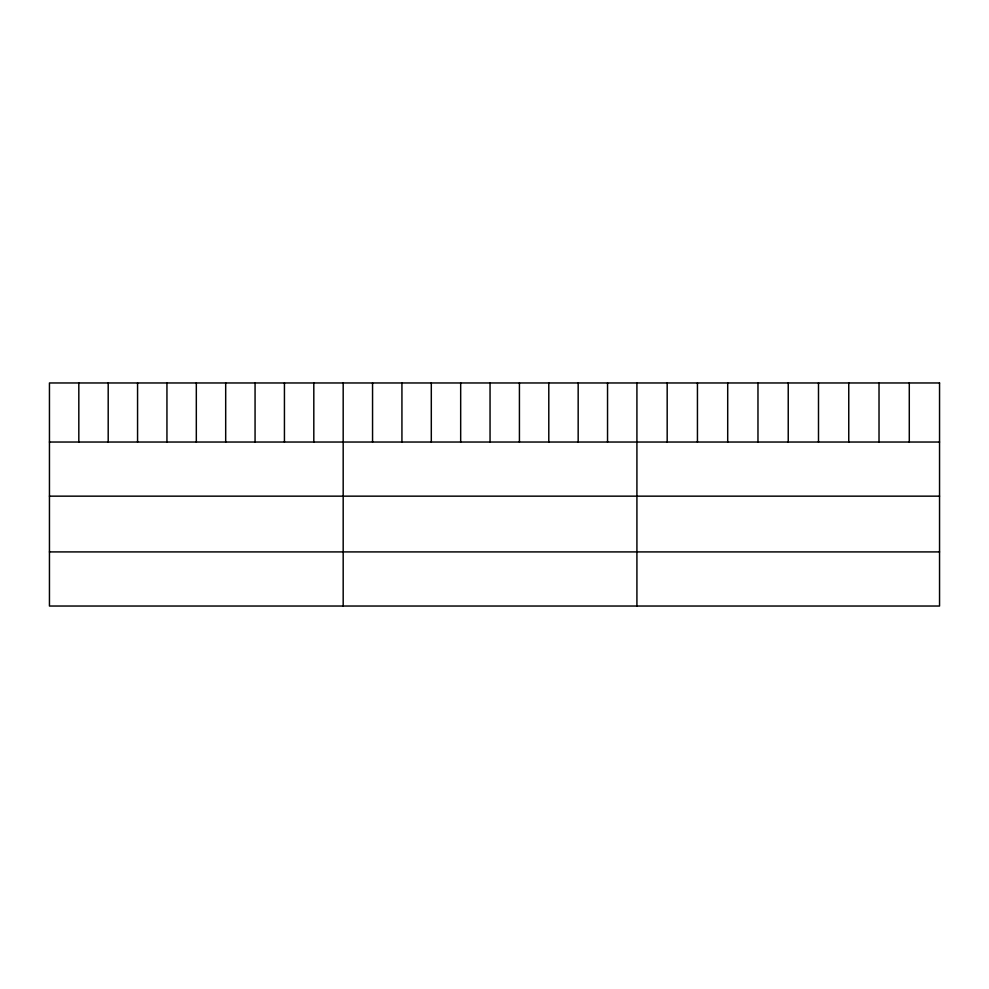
<?xml version="1.0" encoding="UTF-8"?>
<svg xmlns="http://www.w3.org/2000/svg" width="989" height="989" viewBox="0 0 989 989"><rect width="100%" height="100%" fill="white"/><g stroke="black" fill="none" stroke-linecap="round" stroke-linejoin="round"><path stroke-width="1.48" d="M49.45 442.034L939.55 442.034M49.45 496.157L939.55 496.157M49.45 551.911L939.55 551.911M909.287 382.966L909.287 442.034M879.023 382.966L879.023 442.034M848.76 382.966L848.76 442.034M818.496 382.966L818.496 442.034M788.233 382.966L788.233 442.034M757.97 382.966L757.97 442.034M727.706 382.966L727.706 442.034M697.443 382.966L697.443 442.034M667.179 382.966L667.179 442.034M636.916 382.966L636.916 606.034M607.543 382.966L607.543 442.034M578.169 382.966L578.169 442.034M548.796 382.966L548.796 442.034M519.423 382.966L519.423 442.034M490.05 382.966L490.05 442.034M460.676 382.966L460.676 442.034M431.303 382.966L431.303 442.034M401.93 382.966L401.93 442.034M372.556 382.966L372.556 442.034M343.183 382.966L343.183 606.034M313.81 382.966L313.81 442.034M284.436 382.966L284.436 442.034M255.063 382.966L255.063 442.034M225.69 382.966L225.69 442.034M196.317 382.966L196.317 442.034M166.943 382.966L166.943 442.034M137.57 382.966L137.57 442.034M108.197 382.966L108.197 442.034M78.823 382.966L78.823 442.034M939.55 382.966L49.45 382.966L49.45 606.034L939.55 606.034L939.55 382.966"/></g></svg>
